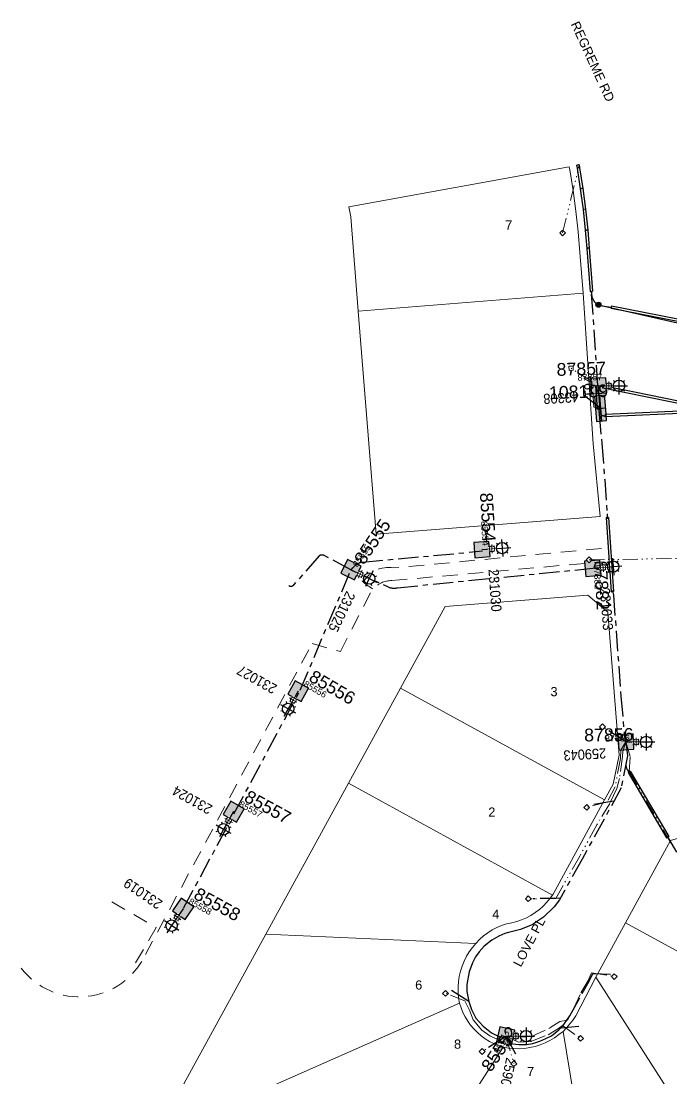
# Model space of a CAD drawing. Header units: metres. Extents: x 279683 to 1215799, y 6210454 to 24863887.
# Drawn here: x 279794.7 to 279922.4, y 6217104.2 to 6217311.9 of the extents above; entities that cross this region are included whole.
import ezdxf
from ezdxf.enums import TextEntityAlignment as Align

# ---------------------------------------------------------------- set-up
doc = ezdxf.new("R2010")
doc.units = ezdxf.units.M
for name, pattern in [('Cable Exist UG', [7, 4, -1, 1, -1]), ('Dash', [5, 3, -2]), ('PHANTOMX2', [6.6, 3, -0.75, 0.2, -0.75, 0.2, -0.75, 0.2, -0.75])]:
    doc.linetypes.add(name, pattern=pattern)
doc.layers.get('0').update_dxf_attribs({"color": 6})
for name, color, linetype, lineweight in [('_User Miscellaneous5', 121, 'Continuous', 13), ('_User_HV_Exist', 1, 'Continuous', 25), ('Cadastre Buildings_SP_EXT', 78, 'Continuous', 15), ('Cadastre Developer_SP_EXT', 98, 'Continuous', 15), ('Cadastre Land Parcels_SP_EXT', 118, 'Continuous', 15), ('Cadastre Road Names_SP_HV_LV_SL_EXT', 211, 'Continuous', 15), ('Mains_LV_SL_EXT', 135, 'Continuous', 25), ('Services_SP_EXT', 42, 'PHANTOMX2', 20)]:
    doc.layers.add(name, color=color, linetype=linetype, lineweight=lineweight)
for name, color, linetype in [('Duct_SP_EXT', 30, 'Continuous'), ('Equip_HV_EXT', 7, 'Continuous'), ('Equip_SP_SL_EXT', 7, 'Continuous'), ('SupportsUG_SP_LV_EXT', 7, 'Continuous'), ('SupportsUG_SP_LV_SL_EXT', 7, 'Continuous'), ('Trench_SP_EXT', 7, 'Continuous')]:
    doc.layers.add(name, color=color, linetype=linetype)
doc.styles.add('COLUMN_LABEL', font='arial.ttf', dxfattribs={"height": 2})
doc.styles.add('iecARIAL', font='arial.ttf', dxfattribs={"height": 2})
doc.styles.add('POLE_LABEL', font='arial.ttf', dxfattribs={"height": 2})
doc.styles.add('SL_LABEL', font='arial.ttf', dxfattribs={"height": 2})
doc.styles.get("Standard").update_dxf_attribs({"font": 'arial.ttf'})
doc.linetypes.add('Cable x', pattern='A,4.5,-0.01,["X",Standard,S=1.25,R=0,X=0,Y=-0.65],-1.2', length=5.71)

# ---------------------------------------------------------------- blocks, each defined once
blk = doc.blocks.new('COLUMN_EXT')
blk.add_hatch(color=256).paths.add_polyline_path([(1.5, -1.5), (1.5, 1.5), (-1.5, 1.5), (-1.5, -1.5)])
blk.add_lwpolyline([(1.5, 1.5), (-1.5, 1.5), (-1.5, -1.5), (1.5, -1.5)], close=True)
at = {"flags": 9}
for tag, p in [('NOTES', (-1.81, 2)), ('COLUMN_TYPE', (-1.81, 0.4)), ('STREETNAME', (-1.81, 1.6)), ('OWNED_BY', (-1.81, 0.6)), ('LOCATION', (-1.81, 1.4)), ('SUBURB', (-1.81, 1.8)), ('LEGEND', (-1.81, 1.2)), ('USAGE', (-1.81, 1)), ('STATE', (-1.81, 0.8))]:
    blk.add_attdef(tag, text='', height=0.2, rotation=180, dxfattribs=at).set_placement(p, align=Align.MIDDLE_LEFT)
at = {"flags": 1}
blk.add_attdef('Z', (-1.81, 2.35), '', height=0.2, rotation=180, dxfattribs=at)
at = {"flags": 9}
for tag, style, p in [('STRUCTURE_PLANT_NUMBER', 'POLE_LABEL', (-1.81, -0.03)), ('STREET_CODE', 'COLUMN_LABEL', (-1.81, 0.2))]:
    blk.add_attdef(tag, text='', height=0.2, rotation=180, dxfattribs=dict(at, style=style)).set_placement(p, align=Align.MIDDLE_LEFT)
at = {"style": 'COLUMN_LABEL', "width": 0.9, "flags": 8}
blk.add_attdef('ASSET_NUM', text='', height=2, rotation=270, dxfattribs=at).set_placement((2, -4), align=Align.MIDDLE_LEFT)
blk = doc.blocks.new('PILLAR_EXT')
blk.add_hatch(color=256).paths.add_polyline_path([(2.5, -1), (2.5, 1), (-2.5, 1), (-2.5, -1)])
for p, q in [((2.5, 0), (-2.5, 0)), ((0, -1), (0, 1))]:
    blk.add_line(p, q)
at = {"ltscale": 10}
blk.add_line((-2.5, 0), (2.5, 0), dxfattribs=at)
blk.add_lwpolyline([(2.5, 1), (1.25, 1), (-1.25, 1), (-2.5, 1), (-2.5, -1), (2.5, -1)], close=True)
for tag, p, flags in [('SUPPORT_TYPE', (0, 0.6), 9), ('STREETNAME', (0, 1.8), 9), ('OWNED_BY', (0, 0.2), 9), ('LOCATION', (0, 1.2), 9), ('SUBURB', (0, 2), 1), ('LEGEND', (0, 1), 9), ('PARENT', (0, 1.6), 9), ('USAGE', (0, 0.8), 9), ('NOTES', (0, 1.4), 9), ('STATE', (0, 0.4), 9)]:
    blk.add_attdef(tag, p, '', height=0.2, rotation=180, dxfattribs=dict(flags=flags))
at = {"width": 0.9, "flags": 8}
blk.add_attdef('ASSET_NUM', text='', height=2, rotation=270, dxfattribs=at).set_placement((2, -4), align=Align.MIDDLE_LEFT)
blk = doc.blocks.new('SL_LANTERN_EXT')
at = {"flags": 9}
for tag, p in [('LRATECODE', (-7.4, 0)), ('LOUTREACHVOCAB', (-7.2, 0)), ('LOUTREACH', (-7, 0)), ('LANTNUMBER', (-6.6, 0)), ('LNEW', (-6.4, 0)), ('LMASTVOCAB', (-6.2, 0)), ('LMAST', (-6, 0)), ('LLAMPVOCAB', (-5.8, 0)), ('LLAMP', (-5.6, 0)), ('LEXIST', (-5.4, 0)), ('LCHARGE3PERCENT', (-5.2, 0)), ('LCHARGE3', (-5, 0)), ('LCHARGE2PERCENT', (-4.8, 0)), ('LCHARGE2', (-4.6, 0)), ('LCHARGE1PERCENT', (-4.4, 0)), ('LCHARGE1', (-4.2, 0)), ('LCATEGORY', (-4, 0)), ('LBRACKETVOCAB', (-3.8, 0)), ('LBRACKET', (-3.6, 0)), ('LKINGHEIGHT', (-3.4, 0)), ('CREPLACE', (-3.2, 0)), ('CREMOVE', (-3, 0)), ('CNUMBER', (-2.8, 0)), ('CNEW', (-2.6, 0)), ('CEXIST', (-2.4, 0)), ('USAGE', (-2.2, 0)), ('STATE', (-2, 0)), ('OWNED_BY', (-1.8, 0)), ('ORIENTATION', (-1.6, 0)), ('OPERATING_VOLTAGE', (-1.4, 0)), ('NO_PHASES', (-1.2, 0)), ('LANTERN_TYPE', (-1, 0)), ('LANTERN_PURPOSE', (-0.8, 0)), ('CONTROL_TYPE', (-0.6, 0)), ('CONSTRUCTED_VOLTAGE', (-0.4, 0))]:
    blk.add_attdef(tag, text='', height=0.001, rotation=270, dxfattribs=at).set_placement(p, align=Align.MIDDLE_LEFT)
at = {"style": 'SL_LABEL', "flags": 9}
blk.add_attdef('STREET_CODE', text='', height=0.001, rotation=270, dxfattribs=at).set_placement((0, 0), align=Align.MIDDLE_LEFT)
at = {"flags": 1}
blk.add_attdef('Z', (0, 0), '', height=0.001, rotation=270, dxfattribs=at)
at = {"width": 0.9}
blk.add_attdef('LNUMBER', text='', height=1, dxfattribs=at).set_placement((7, -1), align=Align.MIDDLE_LEFT)
at = {"flags": 9}
for tag, p in [('LREMOVE', (0, -7.6)), ('LREPLACE', (0, -7.8)), ('LTYPE', (0, -8)), ('LTYPEVOCAB', (0, -8.2)), ('LEGEND', (0, -8.4)), ('SUBURB', (0, -8.6)), ('STREETNAME', (0, -8.8)), ('LOCATION', (0, -9)), ('NOTES', (0, -9.2)), ('MAINTAINED_BY', (0, -9.86))]:
    blk.add_attdef(tag, text='', height=0.001, dxfattribs=at).set_placement(p, align=Align.MIDDLE_LEFT)
blk.add_attdef('OPERATED_BY', (0, -9.61), '', height=0.001, dxfattribs=at)
blk.add_wipeout([(5.69, 0), (5.06, -1.06), (4, -1.69), (2.94, -1.06), (2.31, 0), (2.94, 1.06), (4, 1.69), (5.06, 1.06)])
for p, q in [((0, 0), (4, 0)), ((2.94, 1.06), (3.2, 0.8)), ((4, 1.69), (4, 0)), ((5.06, 1.06), (4.8, 0.8)), ((2.94, -1.06), (3.2, -0.8)), ((4, 0), (5.69, 0)), ((4, 0), (4, -1.69)), ((5.06, -1.06), (4.8, -0.8))]:
    blk.add_line(p, q)
blk.add_circle((4, 0), 1.12)
blk = doc.blocks.new('CCP_EXT')
at = {"flags": 9}
for tag, p in [('STATE', (0, -1.8)), ('NOTES', (0, -2))]:
    blk.add_attdef(tag, text='', height=0.2, dxfattribs=at).set_placement(p, align=Align.MIDDLE_LEFT)
blk.add_wipeout([(0, 0.57), (0.57, 0), (0, -0.57), (-0.57, 0)])
blk.add_lwpolyline([(-0.57, 0), (0, 0.57), (0.57, 0), (0, -0.57), (-0.57, 0)])
at = {"flags": 1}
blk.add_attdef('Z', (0, 0), '', height=0.2, dxfattribs=at)
at = {"flags": 9}
for tag, p in [('CCP_TYPE', (0, 0)), ('CONSTRUCTED_VOLTAGE', (0, -0.2)), ('OPERATING_VOLTAGE', (0, -0.6)), ('ORIENTATION', (0, -0.8)), ('OWNED_BY', (0, -1)), ('NO_PHASES', (0, -0.4)), ('USAGE', (0, -1.2)), ('LEGEND', (0, -1.4)), ('LIFE_SUPPORT', (0, -1.6))]:
    blk.add_attdef(tag, text='', height=0.2, dxfattribs=at).set_placement(p, align=Align.MIDDLE_LEFT)
blk = doc.blocks.new('CONNECTOR_NODE_EXT')
h = blk.add_hatch(color=256)
edge = h.paths.add_edge_path()
edge.add_arc((0, 0), 0.5, 0, 360)
blk.add_circle((0, 0), 0.5)
at = {"flags": 1}
blk.add_attdef('Z', (0, 0), '', height=0.2, dxfattribs=at)
at = {"flags": 9}
for tag, p in [('CONNECTOR_TYPE', (0, 0)), ('CONSTRUCTED_VOLTAGE', (0, -0.2)), ('OPERATING_VOLTAGE', (0, -0.6)), ('ORIENTATION', (0, -0.8)), ('SUBTYPE', (0, -1)), ('NO_PHASES', (0, -0.4)), ('USAGE', (0, -1.2)), ('NOTES', (0, -1.4))]:
    blk.add_attdef(tag, text='', height=0.2, dxfattribs=at).set_placement(p, align=Align.MIDDLE_LEFT)

msp = doc.modelspace()

# ---------------------------------------------------------------- linework, layer by layer
at = {"layer": 'Cadastre Developer_SP_EXT', "linetype": 'Dash'}
msp.add_lwpolyline([(279794.709, 6217125.7617, 0.56602465), (279819.127, 6217128.4046)], format="xyb", dxfattribs=at)
at = {"layer": 'Cadastre Land Parcels_SP_EXT', "linetype": 'Continuous'}
for points in [[(279905.175, 6217258.407), (279904.517, 6217266.429), (279904.187, 6217270.509), (279903.749, 6217274.58), (279903.204, 6217278.638), (279902.551, 6217282.68), (279902.445, 6217283.279), (279859.152, 6217275.398), (279859.5, 6217273.43), (279860.975, 6217254.889), (279905.175, 6217258.407)], [(279910.013, 6217195.713), (279906.077, 6217199.064), (279878.072, 6217196.818), (279869.289, 6217180.78), (279909.373, 6217158.82), (279911.047, 6217161.876), (279912.269, 6217167.59), (279910.013, 6217195.713)], [(279909.373, 6217158.82), (279869.289, 6217180.78), (279859.042, 6217162.072), (279899.125, 6217140.114), (279899.262, 6217140.315), (279909.373, 6217158.82)], [(279899.125, 6217140.114), (279859.042, 6217162.072), (279842.797, 6217132.415), (279884.076, 6217130.617), (279884.811, 6217131.374), (279885.585, 6217132.066), (279886.413, 6217132.693), (279887.288, 6217133.25), (279888.206, 6217133.737), (279889.159, 6217134.147), (279890.142, 6217134.479), (279891.143, 6217134.654), (279892.127, 6217134.906), (279893.088, 6217135.237), (279894.02, 6217135.643), (279894.916, 6217136.12), (279895.772, 6217136.667), (279896.581, 6217137.281), (279897.34, 6217137.956), (279898.043, 6217138.69), (279898.685, 6217139.478), (279899.125, 6217140.114)], [(279945.301, 6217142.412), (279927.323, 6217152.273), (279922.362, 6217150.823), (279913.516, 6217134.677), (279934.704, 6217123.034), (279945.301, 6217142.412)], [(279934.704, 6217123.034), (279913.516, 6217134.677), (279907.661, 6217123.988), (279934.969, 6217081.238), (279941.997, 6217094.065), (279952.54, 6217113.305), (279934.704, 6217123.034)], [(279884.076, 6217130.617), (279842.797, 6217132.415), (279826.695, 6217103.023), (279835.076, 6217098.632), (279880.871, 6217118.859), (279880.706, 6217119.933), (279880.615, 6217120.981), (279880.606, 6217122.034), (279880.68, 6217123.082), (279880.835, 6217124.122), (279881.074, 6217125.148), (279881.392, 6217126.15), (279881.788, 6217127.125), (279882.26, 6217128.065), (279882.804, 6217128.964), (279883.418, 6217129.818), (279884.076, 6217130.617)], [(279934.969, 6217081.238), (279907.661, 6217123.988), (279903.722, 6217116.386), (279903.182, 6217115.56), (279902.585, 6217114.775), (279901.934, 6217114.035), (279901.235, 6217113.309), (279910.107, 6217059.326), (279920.094, 6217054.093), (279930.929, 6217073.866), (279934.969, 6217081.238)], [(279889.45, 6217110.205), (279888.519, 6217110.513), (279887.615, 6217110.894), (279886.744, 6217111.344), (279885.91, 6217111.861), (279885.12, 6217112.443), (279884.378, 6217113.084), (279883.689, 6217113.784), (279883.056, 6217114.535), (279882.486, 6217115.331), (279881.979, 6217116.172), (279881.541, 6217117.05), (279881.173, 6217117.958), (279880.871, 6217118.859), (279835.076, 6217098.632), (279870.163, 6217080.253), (279889.45, 6217110.205)], [(279910.107, 6217059.326), (279901.235, 6217113.309), (279900.422, 6217112.667), (279899.562, 6217112.054), (279898.656, 6217111.516), (279897.71, 6217111.048), (279896.729, 6217110.657), (279895.723, 6217110.346), (279894.692, 6217110.115), (279893.648, 6217109.965), (279892.595, 6217109.9), (279891.539, 6217109.919), (279890.489, 6217110.02), (279889.45, 6217110.205), (279870.163, 6217080.253), (279910.107, 6217059.326)]]:
    msp.add_lwpolyline(points, close=True, dxfattribs=at)
at = {"layer": 'Duct_SP_EXT'}
for p, q in [((279903.8874, 6217283.6052), (279904.1243, 6217283.6438)), ((279903.8874, 6217283.6052), (279903.9851, 6217283.0052)), ((279904.3612, 6217283.6823), (279904.1243, 6217283.6438)), ((279904.3612, 6217283.6823), (279904.4591, 6217283.0809)), ((279903.9851, 6217283.0052), (279904.2221, 6217283.0431)), ((279903.9851, 6217283.0052), (279904.6193, 6217278.9547)), ((279904.4591, 6217283.0809), (279904.2221, 6217283.0431)), ((279904.4591, 6217283.0809), (279905.0944, 6217279.0235)), ((279904.6193, 6217278.9547), (279904.8569, 6217278.9891)), ((279904.6193, 6217278.9547), (279905.1615, 6217274.882)), ((279905.0944, 6217279.0235), (279904.8569, 6217278.9891)), ((279905.0944, 6217279.0235), (279905.6381, 6217274.9393)), ((279905.1615, 6217274.882), (279905.3998, 6217274.9106)), ((279905.1615, 6217274.882), (279905.5999, 6217270.7976)), ((279905.6381, 6217274.9393), (279905.3998, 6217274.9106)), ((279905.6381, 6217274.9393), (279906.0779, 6217270.8416)), ((279905.5999, 6217270.7976), (279905.8389, 6217270.8196)), ((279905.5999, 6217270.7976), (279905.8727, 6217267.236)), ((279906.0779, 6217270.8416), (279905.8389, 6217270.8196)), ((279906.0779, 6217270.8416), (279906.3512, 6217267.2736)), ((279905.8727, 6217267.236), (279906.112, 6217267.2548)), ((279905.8727, 6217267.236), (279906.5571, 6217258.76)), ((279906.3512, 6217267.2736), (279906.112, 6217267.2548)), ((279906.3512, 6217267.2736), (279907.0355, 6217258.7986)), ((279906.5571, 6217258.76), (279906.7963, 6217258.7793)), ((279907.0355, 6217258.7986), (279906.7963, 6217258.7793)), ((279910.6556, 6217255.461), (279910.7017, 6217255.6966)), ((279910.6556, 6217255.461), (279929.2563, 6217251.8268)), ((279910.7477, 6217255.9321), (279910.7017, 6217255.6966)), ((279910.7477, 6217255.9321), (279929.2833, 6217252.3106)), ((279907.9561, 6217235.6779), (279908.1953, 6217235.6966)), ((279908.4346, 6217235.7153), (279908.1953, 6217235.6966)), ((279928.4982, 6217235.4451), (279909.5094, 6217234.5737)), ((279909.5094, 6217234.5737), (279909.5204, 6217234.3339)), ((279909.5314, 6217234.0942), (279909.5204, 6217234.3339)), ((279928.5202, 6217234.9656), (279909.5314, 6217234.0942)), ((279909.6703, 6217214.3053), (279909.9097, 6217214.3219)), ((279910.1491, 6217214.3385), (279909.9097, 6217214.3219)), ((279914.0295, 6217164.2143), (279914.2364, 6217164.3358)), ((279914.0295, 6217164.2143), (279921.5784, 6217151.3533)), ((279914.4434, 6217164.4573), (279914.2364, 6217164.3358)), ((279914.4434, 6217164.4573), (279921.9924, 6217151.5963)), ((279921.5784, 6217151.3533), (279921.7854, 6217151.4748)), ((279921.9924, 6217151.5963), (279921.7854, 6217151.4748))]:
    msp.add_line(p, q, dxfattribs=at)
at = {"layer": 'Trench_SP_EXT', "linetype": 'Cable Exist UG'}
for points in [[(279906.7963, 6217258.7793), (279906.8413, 6217258.1081)], [(279908.9013, 6217255.9388), (279910.7017, 6217255.6965)], [(279908.1783, 6217235.9143), (279908.339, 6217234.7), (279908.8396, 6217228.915), (279909.4061, 6217221.711), (279909.9019, 6217215.0589), (279909.9278, 6217214.0613)], [(279853.293, 6217206.8041), (279848.1043, 6217200.9195)], [(279921.6599, 6217151.6886), (279923.5052, 6217148.5448)], [(279900.8321, 6217114.0265), (279904.3223, 6217114.3204)]]:
    msp.add_lwpolyline(points, dxfattribs=at)
for points in [[(279906.8413, 6217258.1081, 0.34577616), (279908.9013, 6217255.9388)], [(279909.5204, 6217234.3339, -0.46054747), (279908.2397, 6217235.45)], [(279853.293, 6217206.8041, -0.20185068), (279854.175, 6217206.9146)], [(279847.3333, 6217200.9303, 0.30926513), (279848.1043, 6217200.9195)], [(279914.5441, 6217163.8119), (279914.0089, 6217164.572), (279914.0089, 6217164.572, -0.24031081), (279913.6122, 6217165.9453)]]:
    msp.add_lwpolyline(points, format="xyb", dxfattribs=at)

# ---------------------------------------------------------------- block references
at = {"layer": 'Equip_HV_EXT'}
msp.add_blockref('CONNECTOR_NODE_EXT', (279908.1773, 6217256.1647), dxfattribs=at)
at = {"layer": 'SupportsUG_SP_LV_EXT'}
ref = msp.add_blockref('PILLAR_EXT', (279908.5937, 6217235.7919), dxfattribs=dict(at, rotation=274.4940900319295))
ref.add_attrib('ASSET_NUM', '108109', dxfattribs={"layer": '0', "height": 2.5, "rotation": 2.330005, "style": 'iecARIAL'}).set_placement((279910.0937, 6217239.2919), align=Align.MIDDLE_RIGHT)
at = {"layer": 'SupportsUG_SP_LV_SL_EXT'}
ref = msp.add_blockref('COLUMN_EXT', (279908.2199, 6217240.2219), dxfattribs=dict(at, rotation=273.1585904192824))
ref.add_attrib('ASSET_NUM', '43308', dxfattribs={"layer": '0', "height": 2, "rotation": 183.15859, "style": 'COLUMN_LABEL', "width": 0.9}).set_placement((279904.3361, 6217238.0045), align=Align.MIDDLE_LEFT)
ref = msp.add_blockref('COLUMN_EXT', (279885.265, 6217208.033), dxfattribs=dict(at, rotation=4.18318305138649))
ref.add_attrib('ASSET_NUM', '231030', dxfattribs={"layer": '0', "height": 2, "rotation": 274.183183, "style": 'COLUMN_LABEL', "width": 0.9}).set_placement((279887.5514, 6217204.1895), align=Align.MIDDLE_LEFT)
ref = msp.add_blockref('COLUMN_EXT', (279859.543, 6217204.065), dxfattribs=dict(at, rotation=334.0286507524239))
ref.add_attrib('ASSET_NUM', '231025', dxfattribs={"layer": '0', "height": 2, "rotation": 244.028651, "style": 'COLUMN_LABEL', "width": 0.9}).set_placement((279859.5893, 6217199.5931), align=Align.MIDDLE_LEFT)
ref = msp.add_blockref('COLUMN_EXT', (279907.0855, 6217204.3444), dxfattribs=dict(at, rotation=4.777321979547065))
ref.add_attrib('ASSET_NUM', '231033', dxfattribs={"layer": '0', "height": 2, "rotation": 274.777322, "style": 'COLUMN_LABEL', "width": 0.9}).set_placement((279909.4116, 6217200.5249), align=Align.MIDDLE_LEFT)
ref = msp.add_blockref('COLUMN_EXT', (279849.167, 6217180.183), dxfattribs=dict(at, rotation=240.6222698631989))
ref.add_attrib('ASSET_NUM', '231027', dxfattribs={"layer": '0', "height": 2, "rotation": 150.62227, "style": 'COLUMN_LABEL', "width": 0.9}).set_placement((279844.7002, 6217180.4024), align=Align.MIDDLE_LEFT)
ref = msp.add_blockref('COLUMN_EXT', (279913.5769, 6217170.2024), dxfattribs=dict(at, rotation=273.1671038926858))
ref.add_attrib('ASSET_NUM', '259043', dxfattribs={"layer": '0', "height": 2, "rotation": 183.167104, "style": 'COLUMN_LABEL', "width": 0.9}).set_placement((279909.6935, 6217167.9844), align=Align.MIDDLE_LEFT)
ref = msp.add_blockref('COLUMN_EXT', (279836.472, 6217156.513), dxfattribs=dict(at, rotation=240.6222698631989))
ref.add_attrib('ASSET_NUM', '231024', dxfattribs={"layer": '0', "height": 2, "rotation": 150.62227, "style": 'COLUMN_LABEL', "width": 0.9}).set_placement((279832.0052, 6217156.7325), align=Align.MIDDLE_LEFT)
ref = msp.add_blockref('COLUMN_EXT', (279826.548, 6217137.389), dxfattribs=dict(at, rotation=235.4982082610938))
ref.add_attrib('ASSET_NUM', '231019', dxfattribs={"layer": '0', "height": 2, "rotation": 145.498208, "style": 'COLUMN_LABEL', "width": 0.9}).set_placement((279822.1187, 6217138.0065), align=Align.MIDDLE_LEFT)
ref = msp.add_blockref('COLUMN_EXT', (279889.9508, 6217112.391), dxfattribs=dict(at, rotation=347.8869265404832))
ref.add_attrib('ASSET_NUM', '259044', dxfattribs={"layer": '0', "height": 2, "rotation": 257.886927, "style": 'COLUMN_LABEL', "width": 0.9}).set_placement((279891.0669, 6217108.0604), align=Align.MIDDLE_LEFT)

# ---------------------------------------------------------------- texts
at = {"layer": 'Cadastre Land Parcels_SP_EXT'}
for s, p in [('7', (279890.5455, 6217271.8239)), ('3', (279899.4485, 6217180.0945)), ('2', (279887.2182, 6217156.4202)), ('4', (279888.0171, 6217136.3617)), ('6', (279872.8558, 6217122.4355)), ('8', (279880.4856, 6217110.8074)), ('7', (279894.848, 6217105.42))]:
    msp.add_text(s, height=1.8, dxfattribs=at).set_placement(p, align=Align.MIDDLE_CENTER)
at = {"layer": 'Cadastre Road Names_SP_HV_LV_SL_EXT'}
for s, rotation, p in [('REGREME RD', 294.589783, (279902.7011, 6217311.3479)), ('LOVE PL', 62.074211, (279892.9212, 6217125.8237))]:
    msp.add_text(s, height=1.8, rotation=rotation, dxfattribs=at).set_placement(p)

# ---------------------------------------------------------------- next in the draw order: block references
at = {"layer": 'Equip_SP_SL_EXT'}
ref = msp.add_blockref('SL_LANTERN_EXT', (279908.2199, 6217240.2219), dxfattribs=at)
ref.add_attrib('ASSET_NUM', '87857', dxfattribs={"layer": '0', "height": 2.5, "rotation": 1.824034, "style": 'iecARIAL'}).set_placement((279909.7199, 6217241.7219), align=Align.BOTTOM_RIGHT)
ref = msp.add_blockref('SL_LANTERN_EXT', (279885.265, 6217208.033), dxfattribs=dict(at, rotation=4.18318305138649))
ref.add_attrib('ASSET_NUM', '85554', dxfattribs={"layer": '0', "height": 2.5, "rotation": 273.750599, "style": 'iecARIAL'}).set_placement((279886.765, 6217209.533), align=Align.MIDDLE_RIGHT)
ref = msp.add_blockref('SL_LANTERN_EXT', (279859.543, 6217204.065), dxfattribs=dict(at, rotation=334.0286507524239))
ref.add_attrib('ASSET_NUM', '85555', dxfattribs={"layer": '0', "height": 2.5, "rotation": 56.114289, "style": 'iecARIAL'}).set_placement((279861.043, 6217205.565), align=Align.MIDDLE_LEFT)
ref = msp.add_blockref('SL_LANTERN_EXT', (279907.0854, 6217204.3444), dxfattribs=dict(at, rotation=4.777321979547065))
ref.add_attrib('ASSET_NUM', '87882', dxfattribs={"layer": '0', "height": 2.5, "rotation": 273.167064, "style": 'iecARIAL'}).set_placement((279908.5854, 6217205.8444), align=Align.MIDDLE_LEFT)
ref = msp.add_blockref('SL_LANTERN_EXT', (279849.167, 6217180.183), dxfattribs=dict(at, rotation=240.6222698631989))
ref.add_attrib('ASSET_NUM', '85556', dxfattribs={"layer": '0', "height": 2.5, "rotation": 329.596367, "style": 'iecARIAL'}).set_placement((279850.667, 6217181.683), align=Align.BOTTOM_LEFT)
ref = msp.add_blockref('SL_LANTERN_EXT', (279913.5769, 6217170.2024), dxfattribs=at)
ref.add_attrib('ASSET_NUM', '87856', dxfattribs={"layer": '0', "height": 2.5, "rotation": 0.855954, "style": 'iecARIAL'}).set_placement((279915.0769, 6217171.7024), align=Align.MIDDLE_RIGHT)
ref = msp.add_blockref('SL_LANTERN_EXT', (279836.472, 6217156.513), dxfattribs=dict(at, rotation=240.6222698631989))
ref.add_attrib('ASSET_NUM', '85557', dxfattribs={"layer": '0', "height": 2.5, "rotation": 331.1673, "style": 'iecARIAL'}).set_placement((279837.972, 6217158.013), align=Align.BOTTOM_LEFT)
ref = msp.add_blockref('SL_LANTERN_EXT', (279826.548, 6217137.389), dxfattribs=dict(at, rotation=235.4982082610938))
ref.add_attrib('ASSET_NUM', '85558', dxfattribs={"layer": '0', "height": 2.5, "rotation": 331.1673, "style": 'iecARIAL'}).set_placement((279828.048, 6217138.889), align=Align.BOTTOM_LEFT)
ref = msp.add_blockref('SL_LANTERN_EXT', (279889.9508, 6217112.391), dxfattribs=at)
ref.add_attrib('ASSET_NUM', '85552', dxfattribs={"layer": '0', "height": 2.5, "rotation": 55.905393, "style": 'iecARIAL'}).set_placement((279891.4508, 6217113.891), align=Align.MIDDLE_RIGHT)
at = {"layer": 'Services_SP_EXT'}
for p in [(279901.1401, 6217270.2646), (279905.8772, 6217157.3389), (279894.398, 6217139.3806), (279911.2933, 6217124.071), (279878.1299, 6217120.7733), (279904.6774, 6217111.9327)]:
    msp.add_blockref('CCP_EXT', p, dxfattribs=at)

# ---------------------------------------------------------------- next in the draw order: linework, layer by layer
at = {"layer": '_User_HV_Exist', "linetype": 'Cable x'}
msp.add_lwpolyline([(279908.1773, 6217256.1646), (279930.3359, 6217251.0604), (279958.3868, 6217253.1586), (279960.7214, 6217253.2823), (279962.3998, 6217252.0509), (279963.3595, 6217241.6509), (279965.675, 6217234.7679)], dxfattribs=at)
at = {"layer": 'Cadastre Developer_SP_EXT', "linetype": 'Dash'}
for points in [[(279867.8712, 6217204.4092, 0.3311725), (279861.9579, 6217201.5892)], [(279863.7574, 6217200.2764, -0.20183939), (279867.5954, 6217201.9254)]]:
    msp.add_lwpolyline(points, format="xyb", dxfattribs=at)
for points in [[(279861.9579, 6217201.5892), (279863.7574, 6217200.2764)], [(279819.127, 6217128.4046), (279851.9242, 6217189.556), (279857.4563, 6217187.9584), (279863.7574, 6217200.2764)], [(279812.5234, 6217138.8016), (279821.2703, 6217133.7038), (279816.8075, 6217126.1179)]]:
    msp.add_lwpolyline(points, dxfattribs=at)
at = {"layer": 'Duct_SP_EXT'}
for p, q in [((279907.6029, 6217240.1932), (279907.8422, 6217240.2119)), ((279907.6029, 6217240.1932), (279907.9561, 6217235.6779)), ((279908.0814, 6217240.2306), (279907.8422, 6217240.2119)), ((279908.0814, 6217240.2306), (279908.4346, 6217235.7153)), ((279909.1637, 6217240.1988), (279909.1159, 6217239.9636)), ((279928.6552, 6217236.2333), (279909.1637, 6217240.1988)), ((279909.0681, 6217239.7284), (279909.1159, 6217239.9636)), ((279928.5595, 6217235.763), (279909.0681, 6217239.7284)), ((279909.6703, 6217214.3053), (279910.6806, 6217199.7355)), ((279910.1491, 6217214.3385), (279911.1594, 6217199.7687)), ((279910.6806, 6217199.7355), (279910.92, 6217199.7521)), ((279911.1594, 6217199.7687), (279910.92, 6217199.7521))]:
    msp.add_line(p, q, dxfattribs=at)
at = {"layer": 'Mains_LV_SL_EXT', "linetype": 'Cable Exist UG'}
msp.add_lwpolyline([(279908.091, 6217240.2602), (279908.5334, 6217235.8601)], dxfattribs=at)
at = {"layer": 'Services_SP_EXT'}
msp.add_lwpolyline([(279913.5768, 6217170.2024), (279914.429, 6217167.2234), (279914.2364, 6217164.3359), (279923.7167, 6217148.1845)], dxfattribs=at)
at = {"layer": 'Trench_SP_EXT', "linetype": 'Cable Exist UG'}
for points in [[(279908.0911, 6217240.2603), (279906.8201, 6217258.4246)], [(279909.1159, 6217239.9636), (279908.2198, 6217240.2218)], [(279908.5936, 6217235.7919), (279904.9712, 6217238.5825)], [(279859.5438, 6217204.0656), (279854.175, 6217206.9146)], [(279861.8373, 6217205.5567), (279885.4098, 6217207.7456)], [(279826.6444, 6217137.5264), (279849.5556, 6217180.3772), (279859.5438, 6217204.0656)], [(279859.5438, 6217204.0656), (279866.8606, 6217200.6856)], [(279868.6995, 6217200.5352), (279907.0854, 6217204.3444)], [(279910.9307, 6217199.9806), (279911.1363, 6217199.044), (279912.6014, 6217179.1849), (279913.313, 6217171.1967), (279913.5683, 6217170.3136)]]:
    msp.add_lwpolyline(points, dxfattribs=at)
for points in [[(279859.5438, 6217204.0656, -0.18283383), (279861.8373, 6217205.5567)], [(279866.8606, 6217200.6856, 0.17174545), (279868.6995, 6217200.5352)]]:
    msp.add_lwpolyline(points, format="xyb", dxfattribs=at)

# ---------------------------------------------------------------- next in the draw order: block references
at = {"layer": 'Services_SP_EXT'}
for p in [(279901.1401, 6217270.2646), (279908.9782, 6217173.1885), (279905.8772, 6217157.3389), (279894.398, 6217139.3806), (279911.2933, 6217124.071), (279878.1299, 6217120.7733), (279904.6774, 6217111.9327), (279885.3217, 6217109.3629), (279891.5549, 6217106.9571)]:
    msp.add_blockref('CCP_EXT', p, dxfattribs=at)
for p, rotation in [((279902.8027, 6217243.6755), 47.14090123704086), ((279906.3555, 6217205.9998), 90.0000000000002)]:
    msp.add_blockref('CCP_EXT', p, dxfattribs=dict(at, rotation=rotation))

# ---------------------------------------------------------------- next in the draw order: texts
at = {"layer": 'Mains_LV_SL_EXT'}
msp.add_text('T94', height=1.8, rotation=94.144624, dxfattribs=at).set_placement((279907.3721, 6217237.9252))

# ---------------------------------------------------------------- next in the draw order: linework, layer by layer
at = {"layer": 'Services_SP_EXT'}
for points in [[(279901.1401, 6217270.2646), (279904.4202, 6217283.5924)], [(279913.5769, 6217170.2024), (279912.9884, 6217168.3332), (279912.9435, 6217167.3616), (279912.3201, 6217163.0525), (279911.7862, 6217161.0281), (279910.4069, 6217158.1361), (279907.8624, 6217153.9224), (279904.4922, 6217147.7358), (279899.7829, 6217139.4254), (279894.3981, 6217139.3806)], [(279913.5769, 6217170.2024), (279912.608, 6217168.5837), (279912.5175, 6217166.9281), (279911.4703, 6217161.4068), (279909.9398, 6217158.4475), (279905.8772, 6217157.3388)], [(279889.9509, 6217112.391), (279891.5187, 6217112.3245), (279892.9961, 6217112.1859), (279895.0275, 6217112.2783), (279898.6287, 6217113.9865), (279900.5678, 6217115.2792), (279902.0914, 6217115.5101), (279903.3379, 6217117.8647), (279904.7229, 6217120.8656), (279906.1081, 6217123.1741), (279906.8467, 6217124.8361), (279911.2933, 6217124.071)], [(279889.9509, 6217112.391), (279888.0561, 6217111.8166), (279886.8096, 6217112.4168), (279885.2398, 6217113.571), (279883.5778, 6217115.5562), (279882.8059, 6217117.4774), (279881.9157, 6217119.2959), (279878.0905, 6217120.8342)], [(279889.9509, 6217112.391), (279892.4421, 6217111.2164), (279894.8891, 6217111.3088), (279898.3055, 6217112.6476), (279900.337, 6217113.848), (279901.1218, 6217114.4482), (279904.6773, 6217111.9327)]]:
    msp.add_lwpolyline(points, dxfattribs=at)
at = {"layer": 'Trench_SP_EXT', "linetype": 'Cable Exist UG'}
for points in [[(279913.5769, 6217170.2024), (279913.9141, 6217167.4546), (279912.6544, 6217161.1564), (279904.9657, 6217147.177), (279900.5139, 6217139.1991), (279899.4992, 6217137.7671), (279897.4126, 6217135.7705), (279895.8334, 6217134.6822), (279895.3015, 6217134.314), (279892.88, 6217133.3228), (279890.4982, 6217132.7348), (279889.8109, 6217132.5711), (279888.5998, 6217132.0392), (279887.2006, 6217131.2291), (279885.7359, 6217130.0508), (279884.7622, 6217128.9298), (279884.0339, 6217127.9479), (279883.4038, 6217126.8023), (279882.741, 6217125.0021), (279882.3237, 6217122.5391), (279882.34, 6217121.1644), (279882.6919, 6217119.2087), (279883.2565, 6217117.6049), (279884.083, 6217115.9356), (279885.5313, 6217114.34), (279887.1679, 6217113.0471), (279888.4935, 6217112.3516), (279888.9926, 6217112.1634), (279889.892, 6217112.3527)], [(279911.2103, 6217158.534), (279906.5805, 6217157.8123)], [(279900.6957, 6217139.525), (279895.3023, 6217139.3881)], [(279890.7728, 6217110.9115), (279892.5194, 6217110.7232), (279894.0741, 6217110.7396), (279895.3015, 6217110.9524), (279896.6599, 6217111.3778), (279897.8709, 6217111.9015), (279898.951, 6217112.4252), (279899.6711, 6217113.0144), (279900.3911, 6217113.6036), (279901.208, 6217114.3872), (279901.9973, 6217115.4958), (279902.5613, 6217116.3977), (279904.9898, 6217120.7389), (279906.3318, 6217123.1609), (279907.0519, 6217124.6829), (279910.5541, 6217124.552)], [(279882.6919, 6217119.2087), (279878.9332, 6217121.6084)]]:
    msp.add_lwpolyline(points, dxfattribs=at)

# ---------------------------------------------------------------- next in the draw order: block references
at = {"layer": '_User Miscellaneous5'}
ref = msp.add_blockref('SL_LANTERN_EXT', (279859.543, 6217204.065), dxfattribs=dict(at, xscale=0.5, yscale=0.5, zscale=0.5, rotation=334.0286507524239))
ref.add_attrib('ASSET_NUM', '85555', dxfattribs={"layer": '0', "height": 1.25, "rotation": 56.114289, "style": 'iecARIAL'}).set_placement((279860.293, 6217204.815), align=Align.MIDDLE_LEFT)
ref = msp.add_blockref('SL_LANTERN_EXT', (279849.167, 6217180.183), dxfattribs=dict(at, xscale=0.5, yscale=0.5, zscale=0.5, rotation=240.6222698631989))
ref.add_attrib('ASSET_NUM', '85556', dxfattribs={"layer": '0', "height": 1.25, "rotation": 329.596367, "style": 'iecARIAL'}).set_placement((279849.917, 6217180.933), align=Align.BOTTOM_LEFT)
ref = msp.add_blockref('SL_LANTERN_EXT', (279836.472, 6217156.513), dxfattribs=dict(at, xscale=0.5, yscale=0.5, zscale=0.5, rotation=240.6222698631989))
ref.add_attrib('ASSET_NUM', '85557', dxfattribs={"layer": '0', "height": 1.25, "rotation": 331.1673, "style": 'iecARIAL'}).set_placement((279837.222, 6217157.263), align=Align.BOTTOM_LEFT)
ref = msp.add_blockref('SL_LANTERN_EXT', (279826.548, 6217137.389), dxfattribs=dict(at, xscale=0.5, yscale=0.5, zscale=0.5, rotation=235.4982082610938))
ref.add_attrib('ASSET_NUM', '85558', dxfattribs={"layer": '0', "height": 1.25, "rotation": 331.1673, "style": 'iecARIAL'}).set_placement((279827.298, 6217138.139), align=Align.BOTTOM_LEFT)
at = {"layer": 'Services_SP_EXT'}
for p, rotation in [((279902.8027, 6217243.6755), 47.14090123704086), ((279906.3555, 6217205.9998), 90.0000000000002)]:
    msp.add_blockref('CCP_EXT', p, dxfattribs=dict(at, rotation=rotation))
for p in [(279908.9782, 6217173.1885), (279885.3217, 6217109.3629), (279891.5549, 6217106.9571)]:
    msp.add_blockref('CCP_EXT', p, dxfattribs=at)

# ---------------------------------------------------------------- next in the draw order: linework, layer by layer
at = {"layer": 'Cadastre Buildings_SP_EXT', "linetype": 'Continuous'}
msp.add_lwpolyline([(279907.133, 6217228.803), (279905.175, 6217258.407), (279860.975, 6217254.889), (279862.702, 6217232.922), (279864.465, 6217211.057), (279908.501, 6217214.558), (279907.133, 6217228.803)], close=True, dxfattribs=at)
at = {"layer": 'Cadastre Developer_SP_EXT', "linetype": 'Dash'}
for points in [[(279908.7739, 6217208.2634), (279867.8711, 6217204.4092)], [(279867.5954, 6217201.9254), (279909.108, 6217205.6375)]]:
    msp.add_lwpolyline(points, dxfattribs=at)
at = {"layer": 'Services_SP_EXT'}
for points in [[(279908.5492, 6217235.9149), (279907.3004, 6217236.0063), (279906.9329, 6217241.0423), (279902.8028, 6217243.6754)], [(279906.3554, 6217205.9998), (279927.3826, 6217206.3327)], [(279913.5768, 6217170.2024), (279908.9781, 6217173.1884)], [(279889.9508, 6217112.3911), (279885.3217, 6217109.3628)], [(279889.9509, 6217112.391), (279891.5549, 6217106.9571)]]:
    msp.add_lwpolyline(points, dxfattribs=at)
at = {"layer": 'Trench_SP_EXT', "linetype": 'Cable Exist UG'}
msp.add_lwpolyline([(279907.0854, 6217204.3444), (279908.8826, 6217204.491), (279908.8826, 6217204.491, 0.31228451), (279910.2366, 6217205.6194)], format="xyb", dxfattribs=at)
for points in [[(279913.5768, 6217170.2024), (279909.963, 6217172.5489)], [(279889.9714, 6217112.3213), (279886.0641, 6217109.829)], [(279889.9508, 6217112.391), (279892.2079, 6217108.3282)]]:
    msp.add_lwpolyline(points, dxfattribs=at)

# ---------------------------------------------------------------- next in the draw order: block references
at = {"layer": '_User Miscellaneous5'}
ref = msp.add_blockref('SL_LANTERN_EXT', (279908.2199, 6217240.2219), dxfattribs=dict(at, xscale=0.5, yscale=0.5, zscale=0.5))
ref.add_attrib('ASSET_NUM', '87857', dxfattribs={"layer": '0', "height": 1.25, "rotation": 1.824034, "style": 'iecARIAL'}).set_placement((279908.9699, 6217240.9719), align=Align.BOTTOM_RIGHT)
ref = msp.add_blockref('SL_LANTERN_EXT', (279885.265, 6217208.033), dxfattribs=dict(at, xscale=0.5, yscale=0.5, zscale=0.5, rotation=4.183183051386488))
ref.add_attrib('ASSET_NUM', '85554', dxfattribs={"layer": '0', "height": 1.25, "rotation": 273.750599, "style": 'iecARIAL'}).set_placement((279886.015, 6217208.783), align=Align.MIDDLE_RIGHT)
ref = msp.add_blockref('SL_LANTERN_EXT', (279907.0854, 6217204.3444), dxfattribs=dict(at, xscale=0.5, yscale=0.5, zscale=0.5, rotation=4.777321979547065))
ref.add_attrib('ASSET_NUM', '87882', dxfattribs={"layer": '0', "height": 1.25, "rotation": 273.167064, "style": 'iecARIAL'}).set_placement((279907.8354, 6217205.0944), align=Align.MIDDLE_LEFT)
ref = msp.add_blockref('SL_LANTERN_EXT', (279913.5769, 6217170.2024), dxfattribs=dict(at, xscale=0.5, yscale=0.5, zscale=0.5))
ref.add_attrib('ASSET_NUM', '87856', dxfattribs={"layer": '0', "height": 1.25, "rotation": 0.855954, "style": 'iecARIAL'}).set_placement((279914.3269, 6217170.9524), align=Align.MIDDLE_RIGHT)
ref = msp.add_blockref('SL_LANTERN_EXT', (279889.9508, 6217112.391), dxfattribs=dict(at, xscale=0.5, yscale=0.5, zscale=0.5))
ref.add_attrib('ASSET_NUM', '85552', dxfattribs={"layer": '0', "height": 1.25, "rotation": 55.905393, "style": 'iecARIAL'}).set_placement((279890.7008, 6217113.141), align=Align.MIDDLE_RIGHT)

doc.saveas('drawing.dxf')
